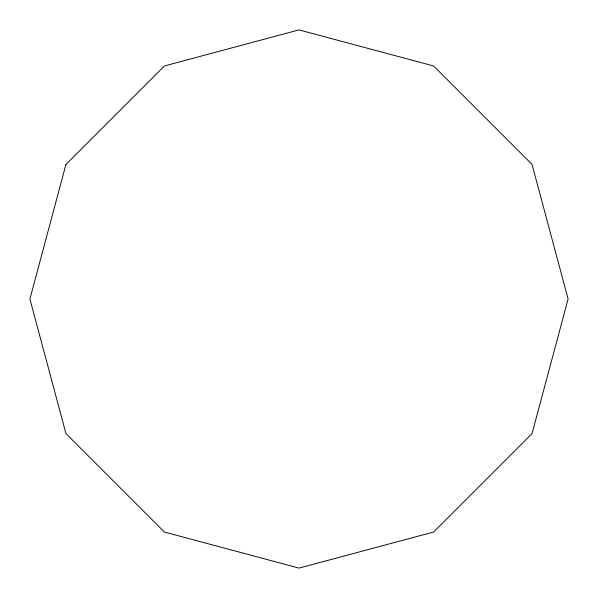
<?xml version="1.0" encoding="UTF-8"?>
<svg xmlns="http://www.w3.org/2000/svg" width="598" height="598" viewBox="0 0 598 598"><rect width="100%" height="100%" fill="white"/><g stroke="black" fill="none" stroke-linecap="round" stroke-linejoin="round"><path stroke-width="0.9" d="M65.952 164.45L29.9 299L65.952 433.55L164.45 532.048L299 568.1L433.55 532.048L532.048 433.55L568.1 299L532.048 164.45L433.55 65.952L299 29.9L164.45 65.952L65.952 164.45"/></g></svg>
